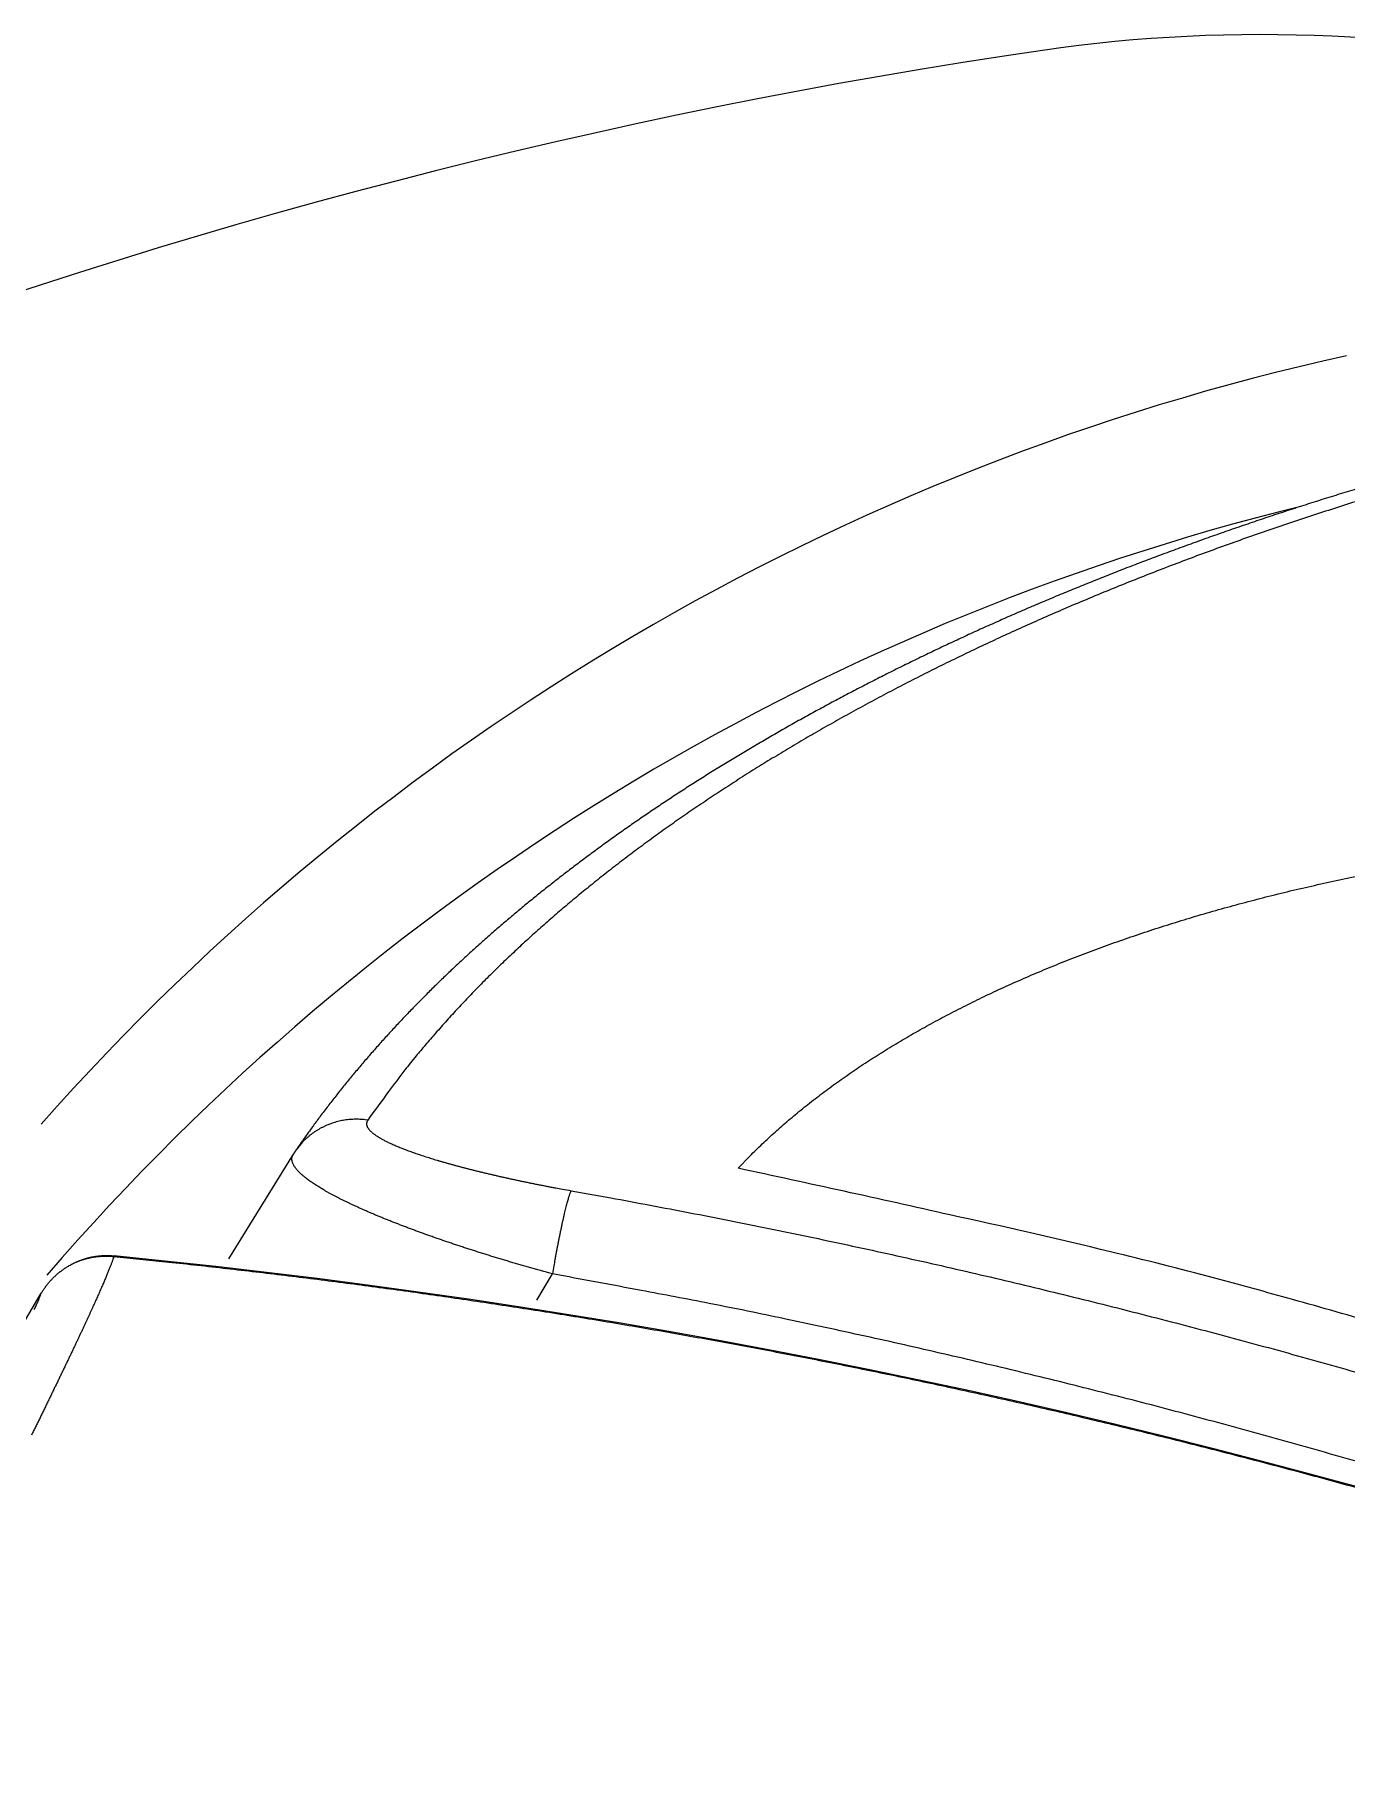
# Model space of a CAD drawing. Extents: x 938 to 1038, y 781 to 934.
# Drawn here: x 950.096 to 953.571, y 820.081 to 824.668 of the extents above; entities that cross this region are included whole.
import ezdxf

# ---------------------------------------------------------------- set-up
doc = ezdxf.new("R2010")
doc.units = 0
doc.header["$MEASUREMENT"] = 0
doc.layers.add('1', color=4, linetype='Continuous')
doc.layers.add('204', color=7, linetype='Continuous')

# ---------------------------------------------------------------- blocks, each defined once
blk = doc.blocks.new('LID')
at = {"layer": '204', "color": 4, "linetype": 'Continuous'}
blk.add_line((4.9429, 50.2863), (5.3249, 50.9322), dxfattribs=at)
for points in [[(5.5173, 51.0296), (5.5164, 51.0268, -0.002508), (5.5154, 51.0239, -0.002205), (5.5143, 51.0207, -0.002002), (5.5131, 51.0175, -0.001902), (5.5118, 51.0141, -0.001743), (5.5105, 51.0105, -0.001561), (5.5091, 51.0067, -0.001414), (5.5076, 51.0028, -0.001302), (5.506, 50.9988, -0.001196), (5.5043, 50.9946, -0.001104), (5.5026, 50.9902, -0.00102), (5.5007, 50.9857, -0.000949), (5.4988, 50.9811, -0.000883), (5.4968, 50.9763, -0.000826), (5.4947, 50.9713, -0.000772), (5.4925, 50.9662, -0.000726), (5.4903, 50.9609, -0.000682), (5.488, 50.9555, -0.000644), (5.4856, 50.95, -0.000608), (5.4831, 50.9443, -0.000576), (5.4805, 50.9384, -0.000546), (5.4779, 50.9324, -0.000519), (5.4752, 50.9263, -0.000492), (5.4724, 50.92, -0.000468), (5.4695, 50.9136, -0.000444), (5.4666, 50.9071, -0.000423), (5.4635, 50.9004, -0.000403), (5.4604, 50.8936, -0.000385), (5.4572, 50.8866, -0.000368), (5.454, 50.8795, -0.000352), (5.4507, 50.8723, -0.000337), (5.4473, 50.8649, -0.000323), (5.4438, 50.8574, -0.00031), (5.4403, 50.8498, -0.000299), (5.4367, 50.842, -0.000287), (5.433, 50.8341, -0.000277), (5.4293, 50.8261, -0.000267), (5.4254, 50.818, -0.000258), (5.4216, 50.8098, -0.000249), (5.4176, 50.8014, -0.00024), (5.4136, 50.7929, -0.000233), (5.4095, 50.7843, -0.000225), (5.4054, 50.7755, -0.000218), (5.4011, 50.7667, -0.000212), (5.3969, 50.7577, -0.000205), (5.3925, 50.7487, -0.000199), (5.3881, 50.7395, -0.000193), (5.3837, 50.7302, -0.000187), (5.3791, 50.7208, -0.000181), (5.3745, 50.7112, -0.000176), (5.3699, 50.7016, -0.000171), (5.3652, 50.6919, -0.000166), (5.3604, 50.6821, -0.000162), (5.3556, 50.6721, -0.000157), (5.3507, 50.6621, -0.000153), (5.3458, 50.6519, -0.000149), (5.3408, 50.6417, -0.000145), (5.3358, 50.6314, -0.000142), (5.3307, 50.6209, -0.000138), (5.3255, 50.6104, -0.000135), (5.3203, 50.5998, -0.000132), (5.3151, 50.5891, -0.000129), (5.3097, 50.5783, -0.000126), (5.3044, 50.5674, -0.000123), (5.299, 50.5565, -0.00012)], [(5.3249, 50.9322), (5.3264, 50.9346, -0.003375), (5.3278, 50.937, -0.003385), (5.3294, 50.9394, -0.003385), (5.3309, 50.9417, -0.003378), (5.3325, 50.944, -0.003375), (5.3341, 50.9463, -0.003372), (5.3357, 50.9486, -0.00337), (5.3373, 50.9508, -0.003367), (5.339, 50.953, -0.003365), (5.3407, 50.9552, -0.003362), (5.3425, 50.9574, -0.003361), (5.3442, 50.9596, -0.003359), (5.3461, 50.9617, -0.003358), (5.3479, 50.9638, -0.003357), (5.3497, 50.9658, -0.003357), (5.3516, 50.9679, -0.003356), (5.3535, 50.9699, -0.003356), (5.3555, 50.9719, -0.003356), (5.3574, 50.9739, -0.003357), (5.3594, 50.9758, -0.003358), (5.3614, 50.9777, -0.003358), (5.3635, 50.9796, -0.003358), (5.3655, 50.9815, -0.003362), (5.3676, 50.9833, -0.00337), (5.3697, 50.9851, -0.003363), (5.3719, 50.9869, -0.003345), (5.374, 50.9886, -0.003377), (5.3762, 50.9903, -0.003449), (5.3785, 50.992, -0.003354), (5.3807, 50.9937, -0.003133), (5.3829, 50.9953, -0.003464), (5.3852, 50.9969, -0.004139), (5.3876, 50.9985, -0.00314), (5.3898, 51, -0.001066), (5.3919, 51.0013, -0.004447), (5.3946, 51.003, -0.007677), (5.3987, 51.0054, -0.00375), (5.4042, 51.0085, -0.001983)], [(5.4042, 51.0085), (5.4068, 51.0099, -0.003657), (5.4095, 51.0112, -0.003666), (5.4121, 51.0125, -0.003665), (5.4148, 51.0138, -0.003656), (5.4175, 51.015, -0.003651), (5.4201, 51.0162, -0.003647), (5.4229, 51.0173, -0.003643), (5.4256, 51.0184, -0.00364), (5.4283, 51.0194, -0.003637), (5.4311, 51.0205, -0.003634), (5.4338, 51.0214, -0.003633), (5.4366, 51.0224, -0.003631), (5.4394, 51.0233, -0.00363), (5.4422, 51.0241, -0.003629), (5.4451, 51.0249, -0.00363), (5.4479, 51.0257, -0.00363), (5.4507, 51.0264, -0.003631), (5.4536, 51.0271, -0.003632), (5.4564, 51.0278, -0.003634), (5.4593, 51.0284, -0.003637), (5.4622, 51.0289, -0.003639), (5.4651, 51.0294, -0.003641), (5.468, 51.0299, -0.003647), (5.4709, 51.0303, -0.003658), (5.4738, 51.0307, -0.003653), (5.4767, 51.0311, -0.003636), (5.4796, 51.0314, -0.003673), (5.4826, 51.0317, -0.003755), (5.4855, 51.0319, -0.003653), (5.4884, 51.0321, -0.003415), (5.4914, 51.0322, -0.00378), (5.4943, 51.0323, -0.004525), (5.4974, 51.0323, -0.003432), (5.5002, 51.0323, -0.001156), (5.5028, 51.0323, -0.004872), (5.5061, 51.0322, -0.008428), (5.5112, 51.0319, -0.004115), (5.5179, 51.0314, -0.002174)], [(5.4042, 51.0085), (5.4078, 51.0103, -0.004981), (5.4114, 51.012, -0.004988), (5.415, 51.0137, -0.004982), (5.4187, 51.0152, -0.004976), (5.4223, 51.0167, -0.004971), (5.426, 51.0181, -0.004963), (5.4298, 51.0195, -0.004955), (5.4335, 51.0208, -0.004945), (5.4373, 51.022, -0.004937), (5.4411, 51.0231, -0.004924), (5.4449, 51.0241, -0.004913), (5.4487, 51.0251, -0.004896), (5.4526, 51.026, -0.004888), (5.4564, 51.0268, -0.004879), (5.4603, 51.0275, -0.004855), (5.4641, 51.0282, -0.004809), (5.468, 51.0288, -0.004834), (5.4718, 51.0293, -0.004903), (5.4757, 51.0297, -0.004759), (5.4795, 51.03, -0.004443), (5.4834, 51.0303, -0.004855), (5.4872, 51.0305, -0.00571), (5.4912, 51.0306, -0.004379), (5.4948, 51.0307, -0.001629), (5.4982, 51.0307, -0.006026), (5.5024, 51.0306, -0.01027), (5.5089, 51.0302, -0.005088), (5.5173, 51.0296, -0.002729)], [(5.5179, 51.0314), (5.5179, 51.0313, 0.000014), (5.5179, 51.0313, 0.000014), (5.5179, 51.0313, 0.000014), (5.5179, 51.0312, 0.000014), (5.5178, 51.0312, 0.000015), (5.5178, 51.0311, 0.000015), (5.5178, 51.0311, 0.000016), (5.5178, 51.031, 0.000016), (5.5178, 51.031, 0.000016), (5.5178, 51.0309, 0.000017), (5.5177, 51.0309, 0.000017), (5.5177, 51.0309, 0.000017), (5.5177, 51.0308, 0.000018), (5.5177, 51.0308, 0.000018), (5.5177, 51.0307, 0.000018), (5.5177, 51.0307, 0.000019), (5.5176, 51.0306, 0.000019), (5.5176, 51.0306, 0.00002), (5.5176, 51.0305, 0.00002), (5.5176, 51.0305, 0.00002), (5.5176, 51.0304, 0.000021), (5.5176, 51.0304, 0.000021), (5.5176, 51.0304, 0.000021), (5.5175, 51.0303, 0.000022), (5.5175, 51.0303, 0.000022), (5.5175, 51.0302, 0.000022), (5.5175, 51.0302, 0.000023), (5.5175, 51.0301, 0.000024), (5.5175, 51.0301, 0.000023), (5.5174, 51.03, 0.000022), (5.5174, 51.03, 0.000025), (5.5174, 51.03, 0.00003), (5.5174, 51.0299, 0.000023), (5.5174, 51.0299, 0.000007), (5.5174, 51.0298, 0.000034), (5.5173, 51.0298, 0.000059), (5.5173, 51.0297, 0.000029), (5.5173, 51.0296, 0.000015)], [(5.5173, 51.0296), (5.6716, 51.0139, -0.001984), (5.8257, 50.9969, -0.001984), (5.9798, 50.9787, -0.001984), (6.1336, 50.9593, -0.001985), (6.2874, 50.9387, -0.001986), (6.4409, 50.9168, -0.001988), (6.5943, 50.8937, -0.001988), (6.7474, 50.8694, -0.001988), (6.9004, 50.8439, -0.001987), (7.0532, 50.8171, -0.001986), (7.2057, 50.7891, -0.001986), (7.3581, 50.76, -0.001985), (7.5101, 50.7295, -0.001985), (7.662, 50.6979, -0.001985), (7.8135, 50.6651, -0.001985), (7.9649, 50.6311, -0.001985), (8.1159, 50.5958, -0.001985), (8.2666, 50.5594, -0.001985), (8.4171, 50.5217, -0.001985), (8.5672, 50.4829, -0.001986), (8.7171, 50.4428, -0.001986), (8.8666, 50.4016, -0.001987)], [(5.3065, 50.8895, 0.00101), (5.309, 50.8947, 0.001209), (5.3113, 50.8998, 0.001589), (5.3135, 50.9047, 0.001342), (5.3155, 50.9092, 0.000483), (5.3172, 50.9131, 0.002127), (5.3191, 50.9177, 0.00453), (5.3217, 50.9242, 0.002717), (5.3249, 50.9322, 0.00159)]]:
    blk.add_lwpolyline(points, format="xyb", dxfattribs=at)
blk.add_arc((3.6258, 31.698), 19.4257, 34.08964, 84.41036, dxfattribs=at)
blk = doc.blocks.new('69')
at = {"layer": '204', "color": 4, "linetype": 'Continuous'}
for p, q in [((-7.3624, 3.2674), (-7.5337, 2.9907)), ((-6.7168, 2.8813), (-6.6756, 2.9505))]:
    blk.add_line(p, q, dxfattribs=at)
for points in [[(-4.5454, 5.0307, 0.000681), (-4.5698, 5.0232, 0.000684), (-4.5942, 5.0157, 0.000686), (-4.6185, 5.0081, 0.000688), (-4.6427, 5.0005, 0.00069), (-4.6668, 4.9929, 0.000693), (-4.6909, 4.9852, 0.000695), (-4.7149, 4.9774, 0.000698), (-4.7387, 4.9696, 0.0007), (-4.7625, 4.9618, 0.000703), (-4.7862, 4.9539, 0.000705), (-4.8099, 4.9459, 0.000708), (-4.8334, 4.9379, 0.00071), (-4.8569, 4.9299, 0.000712), (-4.8803, 4.9218, 0.000714), (-4.9036, 4.9137, 0.000717), (-4.9268, 4.9055, 0.000719), (-4.9499, 4.8973, 0.000722), (-4.9729, 4.889, 0.000724), (-4.9959, 4.8807, 0.000727), (-5.0188, 4.8723, 0.000729), (-5.0415, 4.8639, 0.000732), (-5.0642, 4.8555, 0.000734), (-5.0869, 4.847, 0.000737), (-5.1094, 4.8385, 0.00074), (-5.1318, 4.8299, 0.000742), (-5.1542, 4.8213, 0.000745), (-5.1765, 4.8126, 0.000748), (-5.1986, 4.8039, 0.00075), (-5.2207, 4.7951, 0.000753), (-5.2428, 4.7864, 0.000756), (-5.2647, 4.7775, 0.000759), (-5.2865, 4.7686, 0.000762), (-5.3083, 4.7597, 0.000765), (-5.3299, 4.7507, 0.000767), (-5.3515, 4.7417, 0.000771), (-5.373, 4.7327, 0.000773), (-5.3944, 4.7236, 0.000776), (-5.4157, 4.7145, 0.000779), (-5.437, 4.7053, 0.000783), (-5.4581, 4.6961, 0.000785), (-5.4792, 4.6868, 0.000789), (-5.5001, 4.6775, 0.000792), (-5.521, 4.6682, 0.000795), (-5.5418, 4.6588, 0.000799), (-5.5625, 4.6494, 0.000802), (-5.5831, 4.6399, 0.000806), (-5.6036, 4.6304, 0.00081), (-5.6241, 4.6209, 0.000814), (-5.6444, 4.6113, 0.000818), (-5.6647, 4.6017, 0.000821), (-5.6848, 4.592, 0.000825), (-5.7049, 4.5823, 0.000829), (-5.7249, 4.5726, 0.000833), (-5.7448, 4.5628, 0.000837), (-5.7646, 4.553, 0.000841), (-5.7843, 4.5431, 0.000845), (-5.8039, 4.5332, 0.00085), (-5.8235, 4.5233, 0.000854), (-5.8429, 4.5133, 0.000858), (-5.8623, 4.5033, 0.000862), (-5.8816, 4.4933, 0.000866), (-5.9007, 4.4832, 0.000871), (-5.9198, 4.473, 0.000875), (-5.9388, 4.4629, 0.000879), (-5.9577, 4.4527, 0.000884), (-5.9765, 4.4424, 0.000888), (-5.9953, 4.4322, 0.000893), (-6.0139, 4.4219, 0.000897), (-6.0324, 4.4115, 0.000902), (-6.0509, 4.4011, 0.000906), (-6.0692, 4.3907, 0.000911), (-6.0875, 4.3802, 0.000916), (-6.1057, 4.3697, 0.000921), (-6.1238, 4.3592, 0.000925), (-6.1417, 4.3486, 0.00093), (-6.1596, 4.338, 0.000935), (-6.1774, 4.3274, 0.00094), (-6.1952, 4.3167, 0.000945), (-6.2128, 4.306, 0.00095), (-6.2303, 4.2953, 0.000955), (-6.2477, 4.2845, 0.00096), (-6.2651, 4.2737, 0.000965), (-6.2823, 4.2628, 0.00097), (-6.2995, 4.2519, 0.000975), (-6.3165, 4.241, 0.00098), (-6.3335, 4.23, 0.000986), (-6.3504, 4.219, 0.000991), (-6.3671, 4.208, 0.000996), (-6.3838, 4.1969, 0.001002), (-6.4004, 4.1858, 0.001007), (-6.4169, 4.1747, 0.001013), (-6.4333, 4.1635, 0.001018), (-6.4496, 4.1523, 0.001024), (-6.4658, 4.1411, 0.001029), (-6.482, 4.1298, 0.001035), (-6.498, 4.1185, 0.00104), (-6.5139, 4.1072, 0.001046), (-6.5297, 4.0958, 0.001052), (-6.5455, 4.0844, 0.001058), (-6.5611, 4.073, 0.001064), (-6.5767, 4.0615, 0.001071), (-6.5921, 4.05, 0.001078), (-6.6075, 4.0385, 0.001085), (-6.6227, 4.0269, 0.001092), (-6.6379, 4.0153, 0.001099), (-6.653, 4.0037, 0.001106), (-6.6679, 3.992, 0.001113), (-6.6828, 3.9803, 0.00112), (-6.6976, 3.9686, 0.001127), (-6.7123, 3.9569, 0.001134), (-6.7268, 3.9451, 0.001142), (-6.7413, 3.9332, 0.001149), (-6.7557, 3.9214, 0.001156), (-6.77, 3.9095, 0.001164), (-6.7842, 3.8976, 0.001171), (-6.7983, 3.8856, 0.001179), (-6.8123, 3.8736, 0.001186), (-6.8262, 3.8616, 0.001194), (-6.84, 3.8496, 0.001201), (-6.8537, 3.8375, 0.001209), (-6.8673, 3.8254, 0.001217), (-6.8808, 3.8132, 0.001224), (-6.8942, 3.8011, 0.001232), (-6.9075, 3.7889, 0.00124), (-6.9207, 3.7766, 0.001248), (-6.9339, 3.7644, 0.001256), (-6.9469, 3.7521, 0.001264), (-6.9598, 3.7397, 0.001272), (-6.9726, 3.7274, 0.00128), (-6.9853, 3.715, 0.001288), (-6.9979, 3.7025, 0.001296), (-7.0104, 3.6901, 0.001304), (-7.0228, 3.6776, 0.001312), (-7.0351, 3.6651, 0.00132), (-7.0473, 3.6525, 0.001329), (-7.0595, 3.64, 0.001337), (-7.0715, 3.6274, 0.001345), (-7.0834, 3.6147, 0.001353), (-7.0952, 3.6021, 0.001362), (-7.1069, 3.5894, 0.00137), (-7.1185, 3.5766, 0.001378), (-7.13, 3.5639, 0.001386), (-7.1414, 3.5511, 0.001395), (-7.1527, 3.5383, 0.001403), (-7.1639, 3.5254, 0.001412), (-7.175, 3.5125, 0.001419), (-7.186, 3.4996, 0.001429), (-7.1969, 3.4867, 0.00144), (-7.2076, 3.4737, 0.001445), (-7.2183, 3.4607, 0.001444), (-7.2289, 3.4477, 0.001465), (-7.2394, 3.4346, 0.001504), (-7.2498, 3.4215, 0.001469), (-7.26, 3.4084, 0.001379), (-7.2701, 3.3954, 0.001531), (-7.2802, 3.3821, 0.001837), (-7.2905, 3.3685, 0.001402), (-7.3001, 3.3557, 0.000481), (-7.3087, 3.3441, 0.001993), (-7.3195, 3.3291, 0.003465), (-7.3358, 3.306, 0.001708), (-7.357, 3.2757, 0.000908)], [(-4.5313, 5.0021, 0.001863), (-4.5957, 4.9818, 0.001877), (-4.6594, 4.9611, 0.001895), (-4.7225, 4.9402, 0.00191), (-4.785, 4.9189, 0.001929), (-4.8469, 4.8973, 0.001945), (-4.9081, 4.8754, 0.001965), (-4.9686, 4.8531, 0.001983), (-5.0285, 4.8306, 0.002004), (-5.0878, 4.8077, 0.002024), (-5.1464, 4.7845, 0.002047), (-5.2044, 4.7611, 0.002068), (-5.2617, 4.7373, 0.002092), (-5.3184, 4.7133, 0.002114), (-5.3744, 4.6889, 0.00214), (-5.4297, 4.6643, 0.002164), (-5.4844, 4.6394, 0.002191), (-5.5384, 4.6143, 0.002216), (-5.5917, 4.5888, 0.002245), (-5.6443, 4.5631, 0.002271), (-5.6963, 4.5371, 0.002302), (-5.7476, 4.5109, 0.00233), (-5.7982, 4.4844, 0.002363), (-5.8481, 4.4577, 0.002393), (-5.8973, 4.4307, 0.002427), (-5.9458, 4.4035, 0.00246), (-5.9936, 4.3761, 0.002497), (-6.0407, 4.3484, 0.002532), (-6.0872, 4.3204, 0.002571), (-6.1329, 4.2923, 0.002608), (-6.1779, 4.2639, 0.002649), (-6.2222, 4.2353, 0.002688), (-6.2658, 4.2065, 0.002732), (-6.3087, 4.1774, 0.002773), (-6.3508, 4.1482, 0.002819), (-6.3923, 4.1187, 0.002863), (-6.433, 4.0891, 0.002911), (-6.473, 4.0592, 0.002957), (-6.5122, 4.0292, 0.003008), (-6.5508, 3.9989, 0.003057), (-6.5886, 3.9685, 0.003109), (-6.6257, 3.9378, 0.003159), (-6.662, 3.907, 0.003217), (-6.6976, 3.876, 0.003278), (-6.7324, 3.8449, 0.003329), (-6.7665, 3.8135, 0.003365), (-6.7999, 3.782, 0.003455), (-6.8325, 3.7503, 0.003586), (-6.8644, 3.7184, 0.003549), (-6.8955, 3.6865, 0.003369), (-6.9257, 3.6546, 0.00378), (-6.9555, 3.622, 0.004592), (-6.9851, 3.5884, 0.003559), (-7.0124, 3.5569, 0.001239), (-7.0368, 3.5282, 0.005116), (-7.0663, 3.4911, 0.009105), (-7.1096, 3.4336, 0.004584), (-7.1649, 3.358, 0.002461)], [(-6.1836, 3.2304), (-6.1523, 3.2629, -0.007339), (-6.1195, 3.295, -0.007167), (-6.0854, 3.3265, -0.006942), (-6.0499, 3.3576, -0.006689), (-6.0131, 3.3882, -0.006455), (-5.9749, 3.4182, -0.00624), (-5.9355, 3.4477, -0.006028), (-5.8947, 3.4767, -0.005827), (-5.8527, 3.5052, -0.005632), (-5.8095, 3.5331, -0.00545), (-5.7651, 3.5604, -0.005273), (-5.7194, 3.5872, -0.005108), (-5.6725, 3.6135, -0.004948), (-5.6245, 3.6392, -0.004799), (-5.5753, 3.6643, -0.004655), (-5.5251, 3.6888, -0.004522), (-5.4736, 3.7127, -0.004392), (-5.4212, 3.736, -0.004272), (-5.3676, 3.7588, -0.004156), (-5.313, 3.7809, -0.004049), (-5.2573, 3.8024, -0.003945), (-5.2006, 3.8233, -0.00385), (-5.1429, 3.8435, -0.003757), (-5.0843, 3.8632, -0.003672), (-5.0247, 3.8821, -0.003589), (-4.9642, 3.9005, -0.003514), (-4.9027, 3.9181, -0.00344), (-4.8403, 3.9352, -0.003374), (-4.7771, 3.9515, -0.003308), (-4.7129, 3.9672, -0.00325), (-4.648, 3.9821, -0.003191), (-4.5822, 3.9964, -0.00314), (-4.5156, 4.01, -0.003088)], [(-7.1649, 3.358), (-7.1719, 3.3589, 0.009039), (-7.1789, 3.3597, 0.008806), (-7.1861, 3.3601, 0.008744), (-7.1933, 3.3603, 0.008949), (-7.2005, 3.3603, 0.009054), (-7.2078, 3.3599, 0.009121), (-7.2152, 3.3593, 0.009171), (-7.2225, 3.3585, 0.009261), (-7.2299, 3.3573, 0.009316), (-7.2372, 3.3559, 0.009383), (-7.2445, 3.3542, 0.009424), (-7.2517, 3.3522, 0.009473), (-7.2589, 3.3499, 0.009512), (-7.266, 3.3473, 0.009562), (-7.273, 3.3445, 0.009563), (-7.2799, 3.3414, 0.00953), (-7.2866, 3.3381, 0.009612), (-7.2932, 3.3345, 0.009785), (-7.2996, 3.3306, 0.009537), (-7.3059, 3.3266, 0.008949), (-7.312, 3.3223, 0.009762), (-7.3179, 3.3178, 0.011446), (-7.3237, 3.3129, 0.008858), (-7.329, 3.3082, 0.003463), (-7.3338, 3.3038, 0.012049), (-7.3393, 3.2979, 0.020492), (-7.3471, 3.2884, 0.010257), (-7.357, 3.2757, 0.00553)], [(-7.1649, 3.358), (-7.1659, 3.3564, 0.023989), (-7.1667, 3.3547, 0.025873), (-7.1673, 3.353, 0.027381), (-7.1677, 3.3513, 0.028233), (-7.168, 3.3496, 0.028463), (-7.168, 3.3478, 0.027997), (-7.1678, 3.346, 0.026865), (-7.1674, 3.3442, 0.025295), (-7.1668, 3.3424, 0.02335), (-7.1661, 3.3405, 0.021351), (-7.1651, 3.3386, 0.019274), (-7.1639, 3.3367, 0.017378), (-7.1625, 3.3348, 0.01551), (-7.161, 3.3328, 0.013855), (-7.1592, 3.3308, 0.012342), (-7.1573, 3.3288, 0.011062), (-7.1551, 3.3268, 0.009906), (-7.1528, 3.3248, 0.008937), (-7.1502, 3.3227, 0.008064), (-7.1475, 3.3206, 0.007333), (-7.1446, 3.3186, 0.006663), (-7.1415, 3.3165, 0.00609), (-7.1383, 3.3143, 0.005561), (-7.1348, 3.3122, 0.005101), (-7.1312, 3.3101, 0.004686), (-7.1274, 3.3079, 0.004331), (-7.1234, 3.3057, 0.004007), (-7.1193, 3.3036, 0.003727), (-7.1149, 3.3014, 0.003469), (-7.1104, 3.2992, 0.003244), (-7.1058, 3.297, 0.003037), (-7.1009, 3.2948, 0.002857), (-7.096, 3.2925, 0.002687), (-7.0908, 3.2903, 0.002535), (-7.0855, 3.2881, 0.002389), (-7.08, 3.2858, 0.002255), (-7.0744, 3.2836, 0.002131), (-7.0687, 3.2813, 0.002021), (-7.0627, 3.2791, 0.001918), (-7.0567, 3.2768, 0.001826), (-7.0505, 3.2745, 0.001739), (-7.0441, 3.2723, 0.001661), (-7.0377, 3.27, 0.001588), (-7.031, 3.2677, 0.001522), (-7.0243, 3.2655, 0.001459), (-7.0174, 3.2632, 0.001402), (-7.0104, 3.2609, 0.001346), (-7.0033, 3.2587, 0.001292), (-6.996, 3.2564, 0.001242), (-6.9887, 3.2541, 0.001195), (-6.9812, 3.2519, 0.001152), (-6.9736, 3.2496, 0.001111), (-6.9659, 3.2474, 0.001074), (-6.9581, 3.2451, 0.001038), (-6.9501, 3.2429, 0.001005), (-6.9421, 3.2407, 0.000974), (-6.934, 3.2384, 0.000945), (-6.9257, 3.2362, 0.000918), (-6.9174, 3.234, 0.000892), (-6.909, 3.2318, 0.000868), (-6.9005, 3.2296, 0.000846), (-6.8919, 3.2274, 0.000825), (-6.8832, 3.2252, 0.000805), (-6.8745, 3.223, 0.000786), (-6.8656, 3.2208, 0.000769), (-6.8567, 3.2187, 0.000753), (-6.8477, 3.2165, 0.000737), (-6.8386, 3.2144, 0.000722), (-6.8295, 3.2123, 0.000708), (-6.8203, 3.2101, 0.000695), (-6.811, 3.208, 0.000682), (-6.8017, 3.206, 0.00067), (-6.7923, 3.2039, 0.00066), (-6.7829, 3.2018, 0.000651), (-6.7734, 3.1998, 0.00064), (-6.7638, 3.1977, 0.000627), (-6.7542, 3.1957, 0.000624), (-6.7446, 3.1937, 0.000628), (-6.7349, 3.1917, 0.000604), (-6.7252, 3.1897, 0.000558), (-6.7155, 3.1878, 0.000609), (-6.7056, 3.1859, 0.000717), (-6.6954, 3.1839, 0.000541), (-6.6859, 3.182, 0.000187), (-6.6772, 3.1804, 0.000753), (-6.6661, 3.1783, 0.001281), (-6.6488, 3.1751, 0.000622), (-6.6261, 3.171, 0.000329)], [(-6.6756, 2.9505), (-6.6884, 2.954, -0.00061), (-6.7011, 2.9575, -0.000612), (-6.7138, 2.9611, -0.000614), (-6.7265, 2.9647, -0.000617), (-6.7392, 2.9683, -0.00062), (-6.7518, 2.9719, -0.000624), (-6.7644, 2.9756, -0.000628), (-6.7769, 2.9792, -0.000633), (-6.7894, 2.9829, -0.000638), (-6.8018, 2.9867, -0.000643), (-6.8142, 2.9904, -0.00065), (-6.8266, 2.9942, -0.000656), (-6.8388, 2.9979, -0.000664), (-6.8511, 3.0017, -0.000672), (-6.8632, 3.0056, -0.00068), (-6.8753, 3.0094, -0.00069), (-6.8873, 3.0132, -0.000699), (-6.8993, 3.0171, -0.00071), (-6.9111, 3.0209, -0.000721), (-6.9229, 3.0248, -0.000733), (-6.9346, 3.0287, -0.000746), (-6.9462, 3.0326, -0.00076), (-6.9578, 3.0365, -0.000774), (-6.9692, 3.0404, -0.000789), (-6.9805, 3.0444, -0.000805), (-6.9918, 3.0483, -0.00082), (-7.0029, 3.0522, -0.000838), (-7.014, 3.0562, -0.000856), (-7.0249, 3.0601, -0.000875), (-7.0357, 3.0641, -0.000896), (-7.0464, 3.068, -0.000918), (-7.057, 3.072, -0.000941), (-7.0674, 3.076, -0.000966), (-7.0778, 3.0799, -0.000993), (-7.088, 3.0839, -0.001021), (-7.098, 3.0878, -0.001052), (-7.108, 3.0918, -0.001084), (-7.1178, 3.0957, -0.001118), (-7.1274, 3.0996, -0.001155), (-7.1369, 3.1036, -0.001195), (-7.1463, 3.1075, -0.001237), (-7.1555, 3.1114, -0.001282), (-7.1646, 3.1153, -0.001331), (-7.1735, 3.1192, -0.001383), (-7.1822, 3.1231, -0.001438), (-7.1908, 3.127, -0.001494), (-7.1992, 3.1308, -0.001554), (-7.2074, 3.1347, -0.001617), (-7.2155, 3.1385, -0.001687), (-7.2234, 3.1423, -0.001761), (-7.2311, 3.1461, -0.001843), (-7.2386, 3.1499, -0.00193), (-7.2459, 3.1536, -0.002027), (-7.2531, 3.1573, -0.002131), (-7.26, 3.1611, -0.002247), (-7.2668, 3.1647, -0.002372), (-7.2733, 3.1684, -0.002509), (-7.2797, 3.172, -0.002651), (-7.2858, 3.1756, -0.002809), (-7.2917, 3.1792, -0.002974), (-7.2975, 3.1828, -0.003162), (-7.303, 3.1863, -0.003366), (-7.3083, 3.1898, -0.003599), (-7.3134, 3.1932, -0.00385), (-7.3182, 3.1966, -0.004139), (-7.3229, 3.2, -0.004453), (-7.3273, 3.2034, -0.004817), (-7.3315, 3.2067, -0.005217), (-7.3354, 3.2099, -0.005677), (-7.3391, 3.2132, -0.006176), (-7.3426, 3.2163, -0.006748), (-7.3459, 3.2195, -0.00736), (-7.3489, 3.2226, -0.008095), (-7.3517, 3.2256, -0.008916), (-7.3542, 3.2286, -0.009843), (-7.3565, 3.2316, -0.010815), (-7.3585, 3.2345, -0.012134), (-7.3603, 3.2374, -0.013773), (-7.3618, 3.2402, -0.014923), (-7.3631, 3.2429, -0.015332), (-7.3642, 3.2456, -0.018605), (-7.365, 3.2483, -0.024564), (-7.3655, 3.2509, -0.020555), (-7.3658, 3.2534, -0.007369), (-7.366, 3.2556, -0.031421), (-7.3657, 3.2583, -0.059042), (-7.3644, 3.2623, -0.029166), (-7.3624, 3.2674, -0.01517)], [(-7.357, 3.2757), (-7.3571, 3.2755, 0.000286), (-7.3573, 3.2753, 0.000286), (-7.3574, 3.2751, 0.000286), (-7.3575, 3.2749, 0.000285), (-7.3577, 3.2747, 0.000284), (-7.3578, 3.2745, 0.000284), (-7.358, 3.2743, 0.000283), (-7.3581, 3.274, 0.000282), (-7.3582, 3.2738, 0.000282), (-7.3584, 3.2736, 0.000281), (-7.3585, 3.2734, 0.000281), (-7.3586, 3.2732, 0.00028), (-7.3588, 3.273, 0.00028), (-7.3589, 3.2728, 0.000279), (-7.359, 3.2726, 0.000278), (-7.3592, 3.2724, 0.000278), (-7.3593, 3.2722, 0.000277), (-7.3595, 3.272, 0.000277), (-7.3596, 3.2718, 0.000276), (-7.3597, 3.2716, 0.000275), (-7.3599, 3.2714, 0.000275), (-7.36, 3.2712, 0.000274), (-7.3601, 3.271, 0.000274), (-7.3603, 3.2707, 0.000274), (-7.3604, 3.2705, 0.000272), (-7.3605, 3.2703, 0.00027), (-7.3607, 3.2701, 0.000272), (-7.3608, 3.2699, 0.000277), (-7.3609, 3.2697, 0.000268), (-7.3611, 3.2695, 0.00025), (-7.3612, 3.2693, 0.000276), (-7.3613, 3.2691, 0.000327), (-7.3615, 3.2689, 0.000248), (-7.3616, 3.2687, 0.000086), (-7.3617, 3.2685, 0.000349), (-7.3619, 3.2682, 0.000597), (-7.3621, 3.2679, 0.000292), (-7.3624, 3.2674, 0.000155)], [(-1.3594, 1.6406, 0.002723), (-1.5679, 1.7375, 0.002742), (-1.7786, 1.8325, 0.002753), (-1.9915, 1.9257, 0.002771), (-2.2067, 2.0171, 0.002785), (-2.424, 2.1065, 0.002809), (-2.6436, 2.1939, 0.002813), (-2.8652, 2.2793, 0.002813), (-3.089, 2.3625, 0.002851), (-3.315, 2.4437, 0.002933), (-3.5436, 2.5228, 0.002854), (-3.7733, 2.5994, 0.002668), (-4.0035, 2.6733, 0.002978), (-4.2398, 2.7457, 0.003601), (-4.4839, 2.817, 0.002706), (-4.7143, 2.8825, 0.000853), (-4.9236, 2.9405, 0.003911), (-5.1966, 3.0091, 0.006791), (-5.6226, 3.1069, 0.003279), (-6.1836, 3.2304, 0.001714)], [(-6.6261, 3.171), (-6.627, 3.1693, 0.0185), (-6.628, 3.1671, 0.011812), (-6.629, 3.1644, 0.00835), (-6.6302, 3.1613, 0.006585), (-6.6314, 3.1576, 0.005184), (-6.6327, 3.1534, 0.004216), (-6.6342, 3.1487, 0.00347), (-6.6356, 3.1435, 0.00296), (-6.6372, 3.1378, 0.002533), (-6.6388, 3.1316, 0.002221), (-6.6405, 3.1249, 0.001953), (-6.6423, 3.1178, 0.001751), (-6.6441, 3.1102, 0.001576), (-6.646, 3.1022, 0.001441), (-6.6479, 3.0938, 0.001317), (-6.6498, 3.0851, 0.001215), (-6.6518, 3.076, 0.001139), (-6.6537, 3.0668, 0.001085), (-6.6557, 3.0572, 0.001001), (-6.6577, 3.0476, 0.0009), (-6.6596, 3.0378, 0.000932), (-6.6616, 3.0279, 0.001035), (-6.6636, 3.0176, 0.000789), (-6.6654, 3.008, 0.000337), (-6.667, 2.9992, 0.00101), (-6.669, 2.9883, 0.001659), (-6.6719, 2.9718, 0.000846), (-6.6756, 2.9505, 0.000466)], [(-6.6261, 3.171), (-6.5211, 3.1521, -0.001281), (-6.4163, 3.1326, -0.001281), (-6.3115, 3.1126, -0.001281), (-6.2068, 3.0921, -0.001281), (-6.1022, 3.071, -0.001281), (-5.9977, 3.0494, -0.001281), (-5.8933, 3.0272, -0.00128), (-5.789, 3.0045, -0.001281), (-5.6848, 2.9812, -0.001281), (-5.5808, 2.9575, -0.001281), (-5.4769, 2.9331, -0.001281), (-5.3731, 2.9083, -0.001281), (-5.2694, 2.8829, -0.001281), (-5.1658, 2.857, -0.001282), (-5.0624, 2.8305, -0.001282), (-4.9591, 2.8036, -0.001282), (-4.8559, 2.776, -0.001283), (-4.7529, 2.748, -0.001283), (-4.65, 2.7194, -0.001283), (-4.5473, 2.6903, -0.001283)], [(-4.5152, 2.4447, 0.001282), (-4.6168, 2.4741, 0.001282), (-4.7186, 2.5029, 0.001282), (-4.8204, 2.5313, 0.001281), (-4.9225, 2.559, 0.001282), (-5.0246, 2.5863, 0.001284), (-5.1269, 2.6131, 0.001281), (-5.2294, 2.6393, 0.001273), (-5.3319, 2.665, 0.001284), (-5.4346, 2.6901, 0.001309), (-5.5376, 2.7148, 0.001272), (-5.6403, 2.7388, 0.001188), (-5.7426, 2.7623, 0.00131), (-5.8465, 2.7854, 0.001562), (-5.9531, 2.8085, 0.001186), (-6.0532, 2.8299, 0.000407), (-6.1438, 2.849, 0.001672), (-6.2603, 2.8722, 0.002878), (-6.44, 2.9065, 0.001408), (-6.6756, 2.9505, 0.000746)]]:
    blk.add_lwpolyline(points, format="xyb", dxfattribs=at)
blk = doc.blocks.new('VISTA')
at = {"layer": '1', "color": 3}
for centre, radius, start, end in [((15.4662, 21.1039), 4, 76.2384, 98.2859), ((17.1924, 9.2507), 15.9782, 98.28592, 123.3426), ((17.0963, 17.9169), 6.4891, 102.47608, 138.50172), ((17.1067, 17.6259), 6.4136, 103.82807, 139.20446)]:
    blk.add_arc(centre, radius, start, end, dxfattribs=at)
at = {"layer": '1'}
blk.add_blockref('69', (20.2664, 18.869), dxfattribs=at)
at = {"layer": '1', "color": 3}
blk.add_blockref('LID', (6.9116, -29.164), dxfattribs=at)

msp = doc.modelspace()

# ---------------------------------------------------------------- block references
at = {"layer": '1'}
msp.add_blockref('VISTA', (937.8767, 799.5644), dxfattribs=at)

doc.saveas('drawing.dxf')
